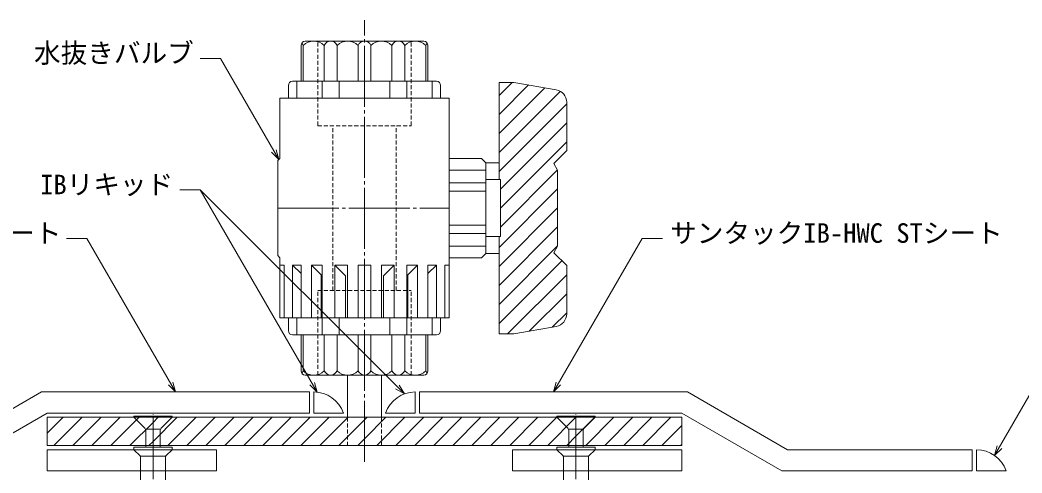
# Model space of a CAD drawing. Units: millimetres, scale not verified. Extents: x -742 to 742, y -525 to 525.
# Drawn here: x -200 to 393, y -146 to 122 of the extents above; entities that cross this region are included whole.
import ezdxf
from ezdxf.enums import TextEntityAlignment as Align

# ---------------------------------------------------------------- set-up
doc = ezdxf.new("R2010")
doc.units = ezdxf.units.MM
doc.header["$LTSCALE"] = 2
doc.linetypes.add('DASHED1', pattern=[1.8, 1.2, -0.6])
doc.linetypes.add('LONG_CHAIN', pattern=[21, 18, -1, 1, -1])
for name, color, linetype, lineweight in [('0-3_文字', 5, 'Continuous', 9), ('0-7_部材(細線)', 5, 'Continuous', 9), ('0-8_中心線', 2, 'LONG_CHAIN', 9), ('0-9_実線', 134, 'Continuous', 9), ('0-A_IBｼｰﾄ', 7, 'Continuous', 9), ('0-C_IBリキッド', 7, 'Continuous', 9), ('0-D_部材(ﾋﾞｽ類)', 7, 'Continuous', 9), ('0-E_寸法線', 7, 'Continuous', 9)]:
    doc.layers.add(name, color=color, linetype=linetype, lineweight=lineweight)
doc.styles.add('ＭＳ ゴシック', font='')
doc.styles.get('ＭＳ ゴシック').set_extended_font_data('MS Gothic')

msp = doc.modelspace()

# ---------------------------------------------------------------- linework, layer by layer
at = {"layer": '0-7_部材(細線)'}
for p, q in [((-183.418, -113.333), (191.582, -113.333)), ((-183.418, -113.333), (-183.418, -130)), ((-183.418, -122.711), (-174.041, -113.333)), ((-179.482, -130), (-162.816, -113.333)), ((-168.257, -130), (-151.59, -113.333)), ((-157.032, -130), (-140.365, -113.333)), ((-145.806, -130), (-129.14, -113.333)), ((-134.581, -130), (-120.918, -116.337)), ((-120.918, -113.333), (-120.918, -132.5)), ((-120.918, -116.337), (-117.914, -113.333)), ((-120.918, -127.563), (-106.689, -113.333)), ((-112.13, -130), (-95.464, -113.333)), ((-100.905, -130), (-84.238, -113.333)), ((-89.68, -130), (-73.013, -113.333)), ((-78.454, -130), (-61.788, -113.333)), ((-67.229, -130), (-50.562, -113.333)), ((-56.004, -130), (-39.337, -113.333)), ((-44.778, -130), (-28.112, -113.333)), ((-33.553, -130), (-16.886, -113.333)), ((-22.328, -130), (-5.661, -113.333)), ((-11.102, -130), (4.082, -114.816)), ((4.082, -114.816), (5.564, -113.333)), ((4.082, -126.041), (16.79, -113.333)), ((11.348, -130), (28.015, -113.333)), ((22.573, -130), (39.24, -113.333)), ((33.799, -130), (50.465, -113.333)), ((45.024, -130), (61.691, -113.333)), ((56.249, -130), (72.916, -113.333)), ((67.475, -130), (84.141, -113.333)), ((78.7, -130), (95.367, -113.333)), ((89.925, -130), (106.592, -113.333)), ((101.151, -130), (117.817, -113.333)), ((112.376, -130), (129.043, -113.333)), ((129.082, -113.333), (129.082, -132.5)), ((134.827, -130), (151.493, -113.333)), ((146.052, -130), (162.719, -113.333)), ((157.277, -130), (173.944, -113.333)), ((168.503, -130), (185.169, -113.333)), ((179.728, -130), (191.582, -118.146)), ((191.582, -113.333), (191.582, -130)), ((-183.418, -130), (191.582, -130)), ((-123.356, -130), (-120.918, -127.563)), ((0.123, -130), (4.082, -126.041)), ((190.953, -130), (191.582, -129.372))]:
    msp.add_line(p, q, dxfattribs=at)
at = {"layer": '0-7_部材(細線)', "color": 134, "linetype": 'DASHED1'}
for p, q in [((-5.918, -113.333), (-5.918, -130)), ((14.082, -113.333), (14.082, -130))]:
    msp.add_line(p, q, dxfattribs=at)
at = {"layer": '0-7_部材(細線)'}
msp.add_lwpolyline([(123.601, -130), (129.082, -124.52), (140.268, -113.333)], dxfattribs=at)
at = {"layer": '0-8_中心線'}
for p, q in [((4.082, -139.583), (4.082, 121.667)), ((-47.168, 10.417), (54.082, 10.417)), ((-120.918, -233.92), (-120.918, -111.675)), ((129.082, -233.92), (129.082, -111.675))]:
    msp.add_line(p, q, dxfattribs=at)
at = {"layer": '0-9_実線'}
for p, q in [((-33.418, 85.417), (-33.418, 106.667)), ((-33.418, 106.667), (-33.418, 85.417)), ((-32.168, 106.667), (-32.168, 85.417)), ((-30.918, 109.167), (39.082, 109.167)), ((-19.668, 106.667), (-19.668, 85.417)), ((-12.168, 106.667), (-12.168, 85.417)), ((0.332, 106.667), (0.332, 85.417)), ((7.832, 106.667), (7.832, 85.417)), ((20.332, 106.667), (20.332, 85.417)), ((27.832, 106.667), (27.832, 85.417)), ((40.332, 106.667), (40.332, 85.417)), ((41.582, 85.417), (41.582, 106.667)), ((41.582, 106.667), (41.582, 85.417)), ((-33.418, 85.417), (-38.418, 85.417)), ((-35.918, 85.417), (-35.918, 75.417)), ((41.582, 85.417), (-33.418, 85.417)), ((-20.918, 75.417), (-20.918, 85.417)), ((-10.918, 75.417), (-10.918, 85.417)), ((19.082, 75.417), (19.082, 85.417)), ((29.082, 75.417), (29.082, 85.417)), ((41.582, 85.417), (46.582, 85.417)), ((44.082, 85.417), (44.082, 75.417)), ((49.082, 75.417), (-40.918, 75.417)), ((54.082, 39.792), (54.082, 75.417)), ((-47.168, -17.708), (-47.168, 38.542)), ((54.082, 39.792), (54.082, -18.958)), ((75.707, -16.458), (75.707, 37.292)), ((75.707, 37.292), (83.582, 37.292)), ((83.582, 37.292), (83.582, 27.292)), ((54.082, 32.917), (75.707, 32.917)), ((54.082, 25.417), (75.707, 25.417)), ((75.707, 27.292), (84.457, 27.292)), ((84.457, -6.458), (84.457, 27.292)), ((54.082, 20.417), (75.707, 20.417)), ((54.082, 0.417), (75.707, 0.417)), ((54.082, -4.583), (75.707, -4.583)), ((75.707, -6.458), (84.457, -6.458)), ((83.582, -16.458), (83.582, -6.458)), ((-47.168, -17.708), (-45.918, -18.958)), ((54.082, -12.083), (75.707, -12.083)), ((73.207, -18.958), (75.707, -16.458)), ((75.707, -16.458), (83.582, -16.458)), ((-45.918, -54.583), (-45.918, -18.958)), ((-45.918, -23.333), (-43.418, -23.333)), ((-43.418, -54.583), (-43.418, -23.333)), ((-38.418, -54.583), (-38.418, -23.333)), ((-38.418, -23.333), (-33.418, -23.333)), ((-33.418, -28.333), (-38.418, -23.333)), ((-35.918, -23.333), (-33.418, -23.333)), ((-33.418, -54.583), (-33.418, -23.333)), ((-27.168, -54.583), (-27.168, -23.333)), ((-27.168, -23.333), (-20.918, -23.333)), ((-21.543, -28.958), (-27.168, -23.333)), ((-20.918, -54.583), (-20.918, -23.333)), ((-13.418, -54.583), (-13.418, -23.333)), ((-13.418, -23.333), (-5.918, -23.333)), ((-7.168, -29.583), (-13.418, -23.333)), ((-5.918, -54.583), (-5.918, -23.333)), ((7.832, -23.333), (0.332, -23.333)), ((0.332, -54.583), (0.332, -23.333)), ((7.832, -54.583), (7.832, -23.333)), ((14.082, -54.583), (14.082, -23.333)), ((21.582, -23.333), (14.082, -23.333)), ((15.332, -29.583), (21.582, -23.333)), ((21.582, -54.583), (21.582, -23.333)), ((29.082, -54.583), (29.082, -23.333)), ((35.332, -23.333), (29.082, -23.333)), ((29.707, -28.958), (35.332, -23.333)), ((35.332, -54.583), (35.332, -23.333)), ((44.082, -23.333), (41.582, -23.333)), ((41.582, -54.583), (41.582, -23.333)), ((46.582, -23.333), (41.582, -23.333)), ((41.582, -28.333), (46.582, -23.333)), ((46.582, -54.583), (46.582, -23.333)), ((51.582, -54.583), (51.582, -23.333)), ((54.082, -23.333), (51.582, -23.333)), ((54.082, -54.583), (54.082, -18.958)), ((54.082, -18.958), (73.207, -18.958)), ((-21.543, -54.583), (-21.543, -28.958)), ((-7.168, -54.583), (-7.168, -29.583)), ((15.332, -54.583), (15.332, -29.583)), ((29.707, -54.583), (29.707, -28.958)), ((49.082, -54.583), (-40.918, -54.583)), ((-35.918, -64.583), (-35.918, -54.583)), ((-20.918, -54.583), (-20.918, -64.583)), ((-10.918, -54.583), (-10.918, -64.583)), ((19.082, -54.583), (19.082, -64.583)), ((29.082, -54.583), (29.082, -64.583)), ((44.082, -64.583), (44.082, -54.583)), ((46.582, -64.583), (-38.418, -64.583)), ((-33.418, -85.833), (-33.418, -64.583)), ((-32.168, -85.833), (-32.168, -64.583)), ((-19.668, -85.833), (-19.668, -64.583)), ((-12.168, -85.833), (-12.168, -64.583)), ((0.332, -85.833), (0.332, -64.583)), ((7.832, -85.833), (7.832, -64.583)), ((20.332, -85.833), (20.332, -64.583)), ((27.832, -85.833), (27.832, -64.583)), ((40.332, -85.833), (40.332, -64.583)), ((41.582, -85.833), (41.582, -64.583)), ((-30.918, -88.333), (39.082, -88.333)), ((-5.918, -113.333), (-5.918, -88.333)), ((14.082, -113.333), (14.082, -88.333))]:
    msp.add_line(p, q, dxfattribs=at)
at = {"layer": '0-9_実線', "linetype": 'DASHED1'}
for p, q in [((-23.556, 59.167), (-23.556, 109.167)), ((31.719, 59.167), (31.719, 109.167)), ((-23.556, 59.167), (31.719, 59.167)), ((-14.668, -38.333), (-14.668, 59.167)), ((22.832, -38.333), (22.832, 59.167)), ((-23.556, -88.333), (-23.556, -38.333)), ((-23.556, -38.333), (31.719, -38.333)), ((31.719, -88.333), (31.719, -38.333))]:
    msp.add_line(p, q, dxfattribs=at)
at = {"layer": '0-9_実線', "color": 1}
for p, q in [((83.582, 37.292), (83.582, 84.792)), ((83.582, 76.937), (91.436, 84.792)), ((83.582, 65.712), (101.113, 83.243)), ((83.582, 54.487), (110.656, 81.561)), ((83.582, 43.261), (119.483, 79.163)), ((83.582, 32.036), (123.582, 72.036)), ((123.582, 44.439), (123.582, 72.988)), ((84.457, 21.686), (123.582, 60.811)), ((84.457, 10.46), (123.582, 49.585)), ((115.957, 36.814), (123.582, 44.439)), ((115.957, 36.814), (118.207, 32.917)), ((84.457, -0.765), (118.182, 32.96)), ((118.207, -12.083), (118.207, 32.917)), ((83.582, -12.865), (118.207, 21.76)), ((83.582, -24.091), (118.207, 10.534)), ((83.582, -35.316), (118.207, -0.691)), ((83.582, -46.541), (118.207, -11.916)), ((83.582, -16.458), (83.582, -63.958)), ((115.957, -15.98), (118.207, -12.083)), ((115.957, -15.98), (123.582, -23.605)), ((83.582, -57.767), (120.662, -20.686)), ((123.582, -23.605), (123.582, -52.155)), ((88.615, -63.958), (123.582, -28.992)), ((101.448, -62.351), (123.582, -40.217)), ((115.076, -59.948), (123.582, -51.442))]:
    msp.add_line(p, q, dxfattribs=at)
at = {"layer": '0-9_実線'}
for points in [[(-40.918, 82.917), (-40.918, 75.417), (-45.918, 75.417)], [(49.082, 82.917), (49.082, 75.417), (54.082, 75.417)], [(-47.168, 38.542), (-45.918, 39.792), (-45.918, 75.417)], [(54.082, 39.792), (73.207, 39.792), (75.707, 37.292)], [(-40.918, -62.083), (-40.918, -54.583), (-45.918, -54.583)], [(49.082, -62.083), (49.082, -54.583), (54.082, -54.583)]]:
    msp.add_lwpolyline(points, dxfattribs=at)
at = {"layer": '0-9_実線', "color": 1}
for points in [[(83.582, 84.792), (92.332, 84.792), (117.384, 80.374)], [(83.582, -63.958), (92.332, -63.958), (117.384, -59.541)]]:
    msp.add_lwpolyline(points, dxfattribs=at)
at = {"layer": '0-9_実線'}
for centre, radius, start, end in [((-30.918, 106.667), 2.5, 90, 180), ((-35.918, 105.104), 4.062, 22.61986, 45.02274), ((-25.918, 100.104), 9.062, 46.39718, 133.60282), ((-15.918, 105.104), 4.062, 22.61986, 157.38014), ((-5.918, 100.104), 9.062, 46.39718, 133.60282), ((4.082, 105.104), 4.062, 22.61986, 157.38014), ((14.082, 100.104), 9.062, 46.39718, 133.60282), ((24.082, 105.104), 4.062, 22.61986, 157.38014), ((34.082, 100.104), 9.062, 46.39718, 133.60282), ((39.082, 106.667), 2.5, 0, 90), ((44.082, 105.104), 4.062, 134.97726, 157.38014), ((-38.418, 82.917), 2.5, 90, 180), ((46.582, 82.917), 2.5, 0, 90), ((-38.418, -62.083), 2.5, 180, 270), ((46.582, -62.083), 2.5, 270, 0), ((-30.918, -85.833), 2.5, 180, 270), ((-35.918, -84.271), 4.062, 314.97726, 337.38014), ((-25.918, -79.271), 9.062, 226.39718, 313.60282), ((-15.918, -84.271), 4.062, 202.61986, 337.38014), ((-5.918, -79.271), 9.062, 226.39718, 313.60282), ((4.082, -84.271), 4.062, 202.61986, 337.38014), ((14.082, -79.271), 9.062, 226.39718, 313.60282), ((24.082, -84.271), 4.062, 202.61986, 337.38014), ((34.082, -79.271), 9.062, 226.39718, 313.60282), ((39.082, -85.833), 2.5, 270, 0), ((44.082, -84.271), 4.062, 202.61986, 225.02274)]:
    msp.add_arc(centre, radius, start, end, dxfattribs=at)
at = {"layer": '0-9_実線', "color": 1}
for centre, start, end in [((116.082, 72.988), 0, 80), ((116.082, -52.155), 280, 0)]:
    msp.add_arc(centre, 7.5, start, end, dxfattribs=at)
at = {"layer": '0-A_IBｼｰﾄ'}
for p, q in [((-28.418, -110.833), (-28.418, -98.333)), ((36.582, -110.833), (36.582, -98.333)), ((-242.597, -145), (-183.418, -110.833)), ((-183.418, -110.833), (-28.418, -110.833)), ((191.582, -110.833), (36.582, -110.833)), ((250.76, -145), (191.582, -110.833)), ((-183.418, -132.5), (-83.418, -132.5)), ((-183.418, -132.5), (-183.418, -145)), ((-83.418, -132.5), (-83.418, -145)), ((91.582, -132.5), (91.582, -145)), ((91.582, -132.5), (191.582, -132.5)), ((191.582, -132.5), (191.582, -145)), ((363.26, -132.5), (254.109, -132.5)), ((363.26, -145), (363.26, -132.5)), ((-183.418, -145), (-83.418, -145)), ((91.582, -145), (191.582, -145)), ((363.26, -145), (250.76, -145))]:
    msp.add_line(p, q, dxfattribs=at)
for points in [[(-245.946, -132.5), (-186.768, -98.333), (-28.418, -98.333)], [(254.109, -132.5), (194.931, -98.333), (36.582, -98.333)]]:
    msp.add_lwpolyline(points, dxfattribs=at)
at = {"layer": '0-C_IBリキッド'}
for p, q in [((-25.918, -110.833), (-25.918, -98.333)), ((34.082, -110.833), (34.082, -98.333)), ((-25.918, -110.833), (-8.418, -110.833)), ((34.082, -110.833), (16.582, -110.833)), ((365.76, -145), (365.76, -132.5)), ((383.26, -145), (365.76, -145))]:
    msp.add_line(p, q, dxfattribs=at)
for centre, start, end in [((-25.918, -116.833), 18.92464, 90), ((34.082, -116.833), 90, 161.07536), ((365.76, -151), 18.92464, 90)]:
    msp.add_arc(centre, 18.5, start, end, dxfattribs=at)
at = {"layer": '0-D_部材(ﾋﾞｽ類)'}
for p, q in [((-132.168, -113.333), (-109.668, -113.333)), ((117.832, -113.333), (140.332, -113.333)), ((-116.743, -120.408), (-125.093, -120.408)), ((-125.093, -130.996), (-125.093, -121.444)), ((-116.743, -121.444), (-116.743, -130.996)), ((133.257, -120.408), (124.907, -120.408)), ((124.907, -130.996), (124.907, -121.444)), ((133.257, -121.444), (133.257, -130.996)), ((-132.161, -132.5), (-109.675, -132.5)), ((117.839, -132.5), (140.325, -132.5)), ((-113.418, -136.288), (-128.418, -136.288)), ((136.582, -136.288), (121.582, -136.288))]:
    msp.add_line(p, q, dxfattribs=at)
for points in [[(-125.826, -119.676), (-132.168, -113.333), (-132.168, -112.583), (-109.668, -112.583), (-109.668, -113.333), (-116.011, -119.676)], [(124.174, -119.676), (117.832, -113.333), (117.832, -112.583), (140.332, -112.583), (140.332, -113.333), (133.989, -119.676)], [(-113.317, -136.141), (-109.675, -132.5), (-109.675, -130.996), (-132.161, -130.996), (-132.161, -132.5), (-128.52, -136.141)], [(136.683, -136.141), (140.325, -132.5), (140.325, -130.996), (117.839, -130.996), (117.839, -132.5), (121.48, -136.141)], [(-128.373, -136.495), (-128.373, -164.838), (-128.329, -164.838), (-128.151, -164.927), (-127.973, -164.927), (-127.796, -165.016), (-127.275, -165.132)], [(-114.562, -165.132), (-114.041, -165.016), (-113.863, -164.927), (-113.685, -164.927), (-113.508, -164.838), (-113.463, -164.838), (-113.463, -136.495)], [(121.627, -136.495), (121.627, -164.838), (121.671, -164.838), (121.849, -164.927), (122.027, -164.927), (122.204, -165.016), (122.725, -165.132)], [(135.438, -165.132), (135.959, -165.016), (136.137, -164.927), (136.315, -164.927), (136.492, -164.838), (136.537, -164.838), (136.537, -136.495)]]:
    msp.add_lwpolyline(points, dxfattribs=at)
for centre, radius, start, end in [((-127.593, -121.444), 2.5, 0, 45), ((-114.243, -121.444), 2.5, 135, 180), ((122.407, -121.444), 2.5, 0, 45), ((135.757, -121.444), 2.5, 135, 180), ((-128.873, -136.495), 0.5, 0, 45), ((-112.963, -136.495), 0.5, 135, 180), ((121.127, -136.495), 0.5, 0, 45), ((137.037, -136.495), 0.5, 135, 180)]:
    msp.add_arc(centre, radius, start, end, dxfattribs=at)
at = {"layer": '0-E_寸法線'}
msp.add_line((27.642, -99.49), (-93.058, 21.211), dxfattribs=at)
for points in [[(-46.543, 39.167), (-81.082, 98.989), (-93.082, 98.989)], [(-50.786, 43.409), (-46.543, 39.167), (-48.096, 44.962)], [(-23.982, -98.435), (-93.058, 21.211), (-105.058, 21.211)], [(-107.593, -98.333), (-160.033, -7.504), (-172.033, -7.504)], [(115.756, -98.333), (168.196, -7.504), (180.196, -7.504)], [(376.513, -135.946), (423.59, -54.404), (435.59, -54.404)], [(-111.836, -94.091), (-107.593, -98.333), (-109.146, -92.538)], [(-28.224, -94.192), (-23.982, -98.435), (-25.534, -92.639)], [(22.446, -96.49), (27.642, -99.49), (24.642, -94.294)], [(119.999, -94.091), (115.756, -98.333), (117.309, -92.538)], [(380.756, -131.703), (376.513, -135.946), (378.066, -130.15)]]:
    msp.add_lwpolyline(points, dxfattribs=at)

# ---------------------------------------------------------------- texts
at = {"layer": '0-3_文字', "color": 7, "style": 'ＭＳ ゴシック'}
for s, p in [('水抜きバルブ', (-191.257, 92.931)), ('IBリキッド', (-187.628, 15.152)), ('サンタックIB-HWC STシート', (-371.647, -13.563)), ('サンタックIB-HWC STシート', (184.737, -13.563))]:
    msp.add_text(s, height=11.54, dxfattribs=at).set_placement(p, align=Align.BOTTOM_LEFT)

doc.saveas('drawing.dxf')
